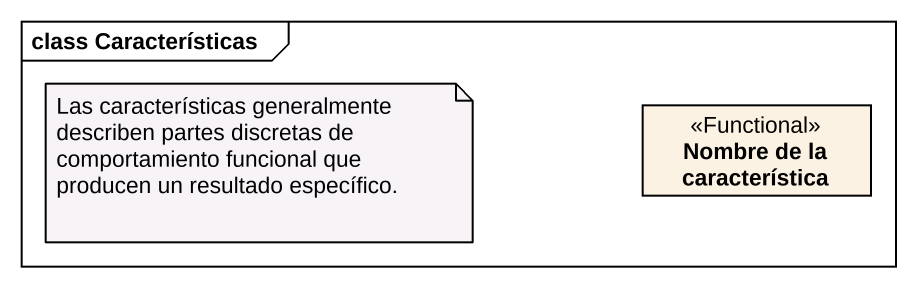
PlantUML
@startuml
mainframe class Características
hide circle
hide empty members
class "Nombre de la característica" as Nombre_de_la_característica <<Functional>>
note as N1
  Las características generalmente describen partes discretas de comportamiento funcional que producen un resultado específico.
end note
@enduml
